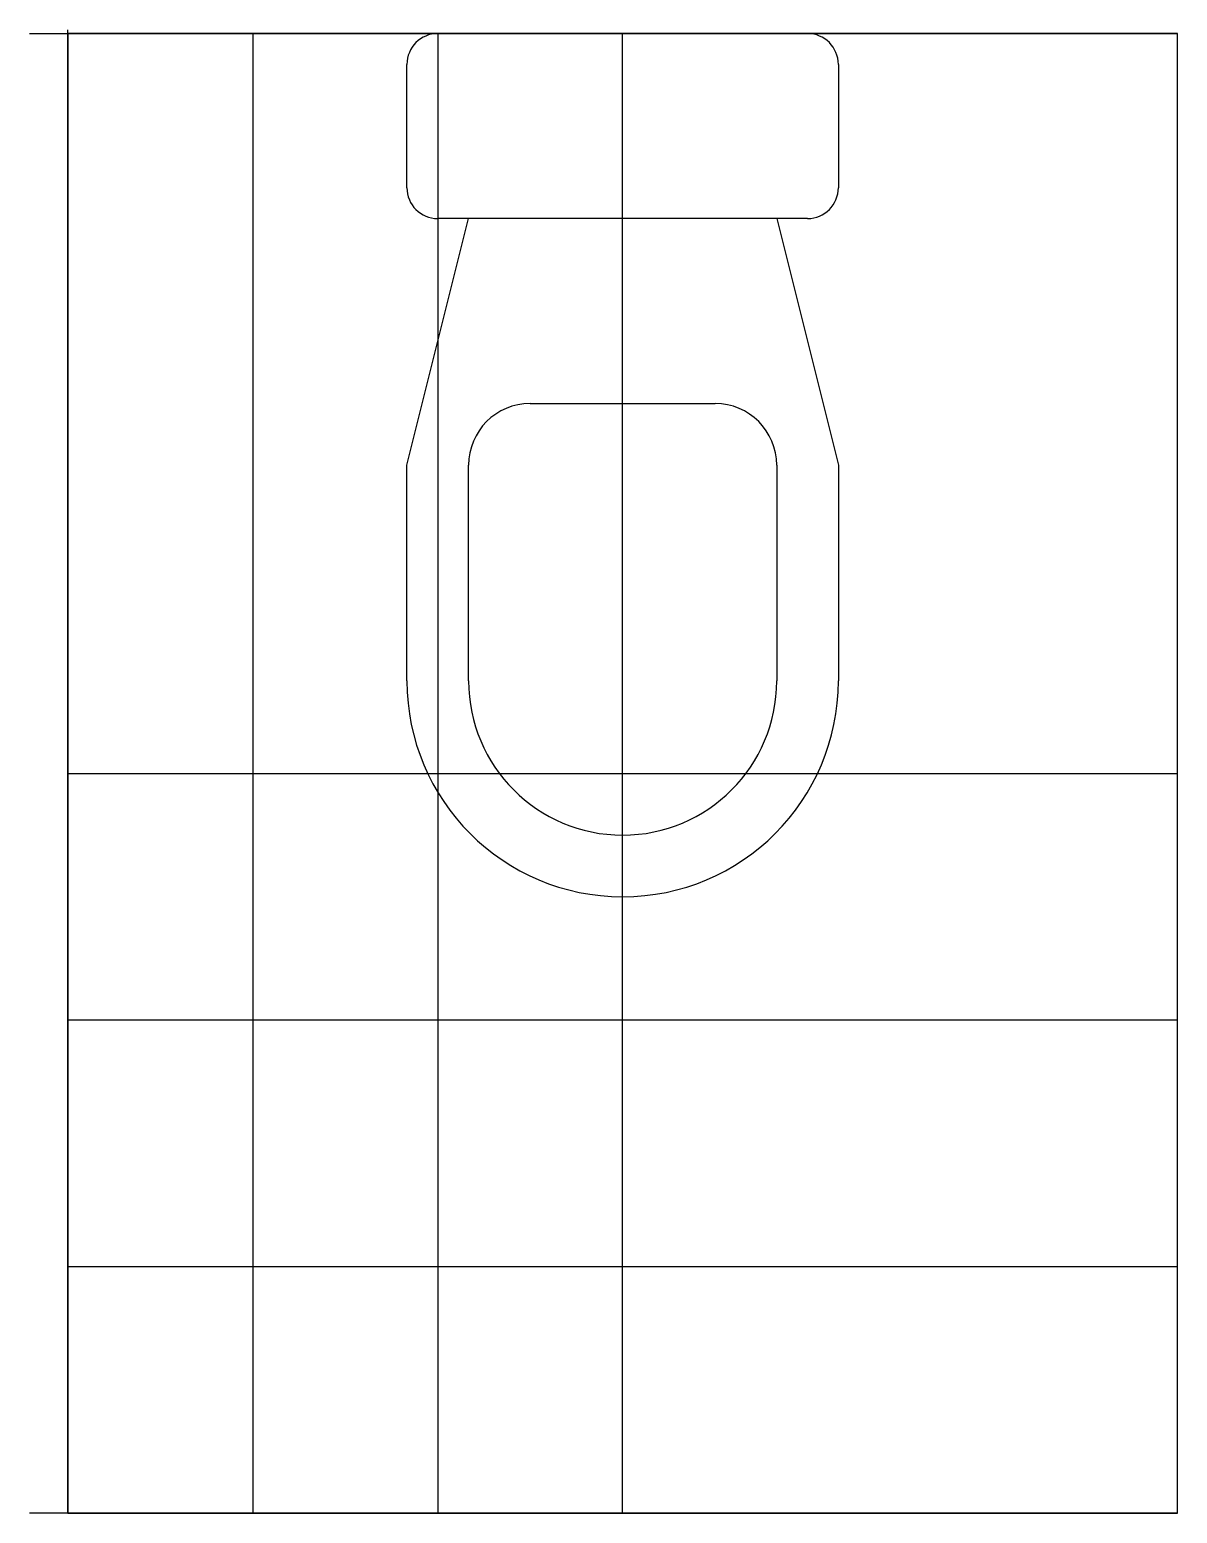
# Model space of a CAD drawing. Extents: x -31 to 900, y -1200 to 3.
import ezdxf

# ---------------------------------------------------------------- set-up
doc = ezdxf.new("R2010")
doc.units = 0
doc.layers.get('0').update_dxf_attribs({"linetype": 'CONTINUOUS'})

msp = doc.modelspace()

# ---------------------------------------------------------------- linework, layer by layer
at = {"linetype": 'CONTINUOUS'}
for p, q in [((-31.07, 0), (900, 0)), ((0, -1200), (0, 3.19)), ((900, 0), (0, 0)), ((0, -1200), (0, 0)), ((0, 0), (0, -1200)), ((900, 0), (0, 0)), ((150, 0), (150, -1200)), ((300, 0), (300, -1200)), ((300, 0), (600, 0)), ((450, -1200), (450, 0)), ((900, -1200), (900, 0)), ((900, -1200), (900, 0)), ((275, -125), (275, -25)), ((625, -25), (625, -125)), ((275, -350), (325, -150)), ((600, -150), (300, -150)), ((575, -150), (625, -350)), ((375, -300), (525, -300)), ((275, -525), (275, -350)), ((325, -525), (325, -350)), ((575, -350), (575, -525)), ((625, -350), (625, -525)), ((0, -600), (900, -600)), ((900, -800), (0, -800)), ((900, -1000), (0, -1000)), ((900, -1200), (-31.07, -1200)), ((900, -1200), (0, -1200)), ((0, -1200), (900, -1200))]:
    msp.add_line(p, q, dxfattribs=at)
for centre, radius, start, end in [((300, -25), 25, 90, 180), ((600, -25), 25, 0, 90), ((300, -125), 25, 180, 270), ((600, -125), 25, 270, 0), ((375, -350), 50, 90, 180), ((525, -350), 50, 0, 90), ((450, -525), 175, 180, 0), ((450, -525), 125, 180, 0)]:
    msp.add_arc(centre, radius, start, end, dxfattribs=at)

doc.saveas('drawing.dxf')
